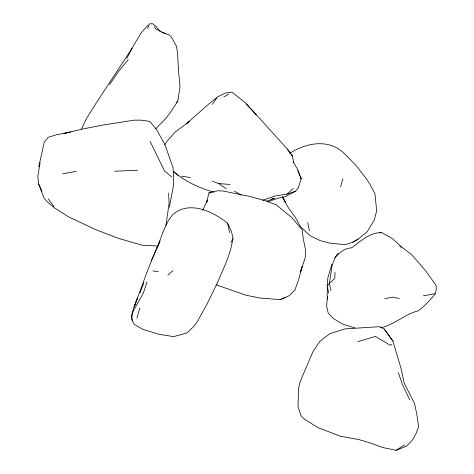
<?xml version="1.0" encoding="UTF-8"?>
<svg xmlns="http://www.w3.org/2000/svg" width="474" height="474" viewBox="0 0 474 474"><rect width="100%" height="100%" fill="white"/><g stroke="black" fill="none" stroke-linecap="round" stroke-linejoin="round"><path stroke-width="0.71" d="M335.005 272.426L334.845 278.238L327.125 285.739L328.731 293.098M327.427 287.232L327.137 295.889L327.516 299.118L327.653 296.902M327.125 285.739L327.889 277.681L331.913 264.184M155.691 128.786L165.284 119.027L169.674 113.434L177.786 101.128L180.013 86.541L178.425 69.773L177.637 53.657L176.381 46.002L171.677 37.57L169.2 34.928L161.812 32.297M327.463 296.736L326.592 305.896L328.239 313.19L333.346 318.451L342.779 324.222L354.807 327.854M165.971 225.535L169.088 203.263L168.631 193.019M40.083 162.73L37.807 176.524L38.726 184.137L43.94 197.984L47.696 202.167L54.101 207.63L68.86 217.015L95.665 229.6L118.062 238.226L141.975 245.218L154.056 245.745L157.018 246.273L157.943 245.283M380.308 327.812C394.149 325.051 404.328 314.386 417.855 310.938C424.71 306.257 430.262 299.906 435.547 293.554L436.133 290.047L436.193 285.573L425.848 271.051L411.509 254.455L400.939 246.504L392.81 238.849L381.694 232.592C369.85 232.414 360.536 241.201 351.566 247.866C344.456 248.068 339.639 252.678 335.047 257.518L332.144 265.481L329.347 283.505L330.959 290.603M169.384 207.12L173.555 185.281L173.614 174.124L172.992 167.518L164.857 144.505L156.331 129.183L149.754 121.397L141.009 120.153L134.041 120.177L102.846 125.077L83.637 128.804L63.984 133.472L70.401 132.021L55.985 134.877L48.206 137.312L44.248 142.212L38.761 166.824M132.353 320.797L131.251 316.093L133.484 308.521L137.626 297.678L134.101 307.022C141.418 287.842 147.823 268.284 156.284 249.561C161.51 237.841 164.229 224.664 172.737 214.686C189.013 200.01 213.164 211.499 227.597 223.248L231.537 231.656L233.036 238.517L230.619 249.65L226.608 261.417L217.459 282.688L206.705 304.699L196.953 322.225L193.848 326.343L186.886 333.009L173.561 336.635L158.796 334.253L142.65 329.252L134.255 324.417L132.353 320.797L131.731 318.173L133.022 311.495L143.302 293.116L147.07 281.989M206.528 202.647L208.987 192.847L217.388 190.797L222.703 190.951L249.608 196.396L265.322 200.692L276.17 204.827L291.759 217.513L302.246 229.979L303.188 238.386L305.641 250.438L305.523 256.778L300.498 271.928L302.074 266.637L298.697 279.393L294.881 290.088L289.371 295.598L280.312 299.609L259.699 298.016L245.562 295.112L216.18 284.797M136.945 318.119L139.735 308.219M340.676 186.691L342.909 178.852M206.664 202.771L207.476 200.069L202.629 210.503M147.639 28.582L149.304 23.901L152.598 23.7L155.756 26.206L160.342 31.663M140.055 292.908L143.942 282.634M156.284 249.561L160.011 240.934L151.36 260.896M81.54 128.863L86.481 118.571L96.05 103.296L130.297 51.014L141.045 33.144L147.882 25.235M126.754 58.462L132.145 48.152M230.885 242.439L233.036 238.517M164.851 144.694L167.174 141.062L174.876 132.329L189.547 121.249L186.377 123.915M212.476 104.339L216.648 98.077M109.601 84.526L118.885 70.91L128.235 59.582M335.047 257.518L338.146 253.199M267.846 201.723L278.842 197.996L285.455 196.669L295.569 191.2L298.217 188L301.221 178.799L297.713 169.627L293.246 161.717M176.328 102.532L177.786 101.128M186.365 123.809L208.086 104.6L218.04 96.631L225.665 92.969L231.94 92.163L245.822 103.16L287.363 149.091L292.434 156.041L293.72 162.985M167.885 275.133L172.933 270.624M262.703 200.271L275.05 195.987L286.906 194.186L293.394 188.474M284.933 201.343L282.433 196.817L287.961 207.156L295.059 216.968L300.8 227.064L310.298 235.768L320.3 240.673L329.916 243.15L345.096 244.685L352.857 242.196L358.285 239.044L367.184 231.733L374.341 219.877L376.676 210.794L374.94 193.706L369.785 184.108L366.206 178.55L355.808 165.165C348.645 158.298 342.459 149.66 332.861 146.069C318.54 140.582 302.187 145.352 289.709 153.345M396.157 450.3L406.473 446.147L410.893 441.774L413.15 438.971L416.474 432.679L418.637 426.701L416.759 413.962L414.59 403.676L404.304 383.318L401.111 368.642L392.952 341.161L384.272 329.009L379.502 326.687L345.09 328.891L329.685 333.743L319.914 341.286L313.012 351.548L300.054 381.902L298.59 388.419L297.998 406.757L301.055 415.68L304.16 419.004L317.971 427.613L340.451 436.234L358.83 439.576L370.97 443.178L382.844 447.575L396.157 450.3L404.737 444.772M392.034 344.26L390.315 345.339L375.42 336.427L357.68 341.683M223.835 96.951L228.823 93.947M352.857 242.196L358.285 239.044M280.312 299.609L284.898 297.488M266.803 201.112L274.446 198.381L271.543 198.962M286.906 194.186L295.569 191.2M379.686 233.018L381.694 232.592M384.841 298.733L392.816 297.121L399.298 298.519M423.306 295.835L435.547 293.554M62.734 173.845L76.231 171.31M114.726 171.233L137.673 170.219M208.987 192.847L211.143 192.829M212.334 181.192L218.769 183.58L229.997 184.422M152.859 270.903L158.286 271.643M181.613 176.215L190.364 177.501M213.964 192.225C199.483 188.059 185.269 181.619 173.757 171.748M165.509 33.778L155.608 28.89L154.305 26.68M234.346 191.123L241.331 195.229M218.769 183.58L226.145 188.711M173.33 171.363L178.378 175.552M171.718 176.956L164.46 170.871L150.11 141.418M399.766 245.982L401.36 247.345M246.124 104.037L256.227 114.815M48.295 198.944L54 206.7M287.363 149.091L292.434 156.041M392.952 341.161L384.272 329.009M300.172 177.157L301.221 178.799L297.743 170.699M282.397 197.083L285.289 201.989M409.72 399.807L402.645 385.024L398.332 372.754M38.726 184.137L42.008 191.372M227.597 223.248L229.588 232.598M307.685 222.555L309.469 230.82"/></g></svg>
